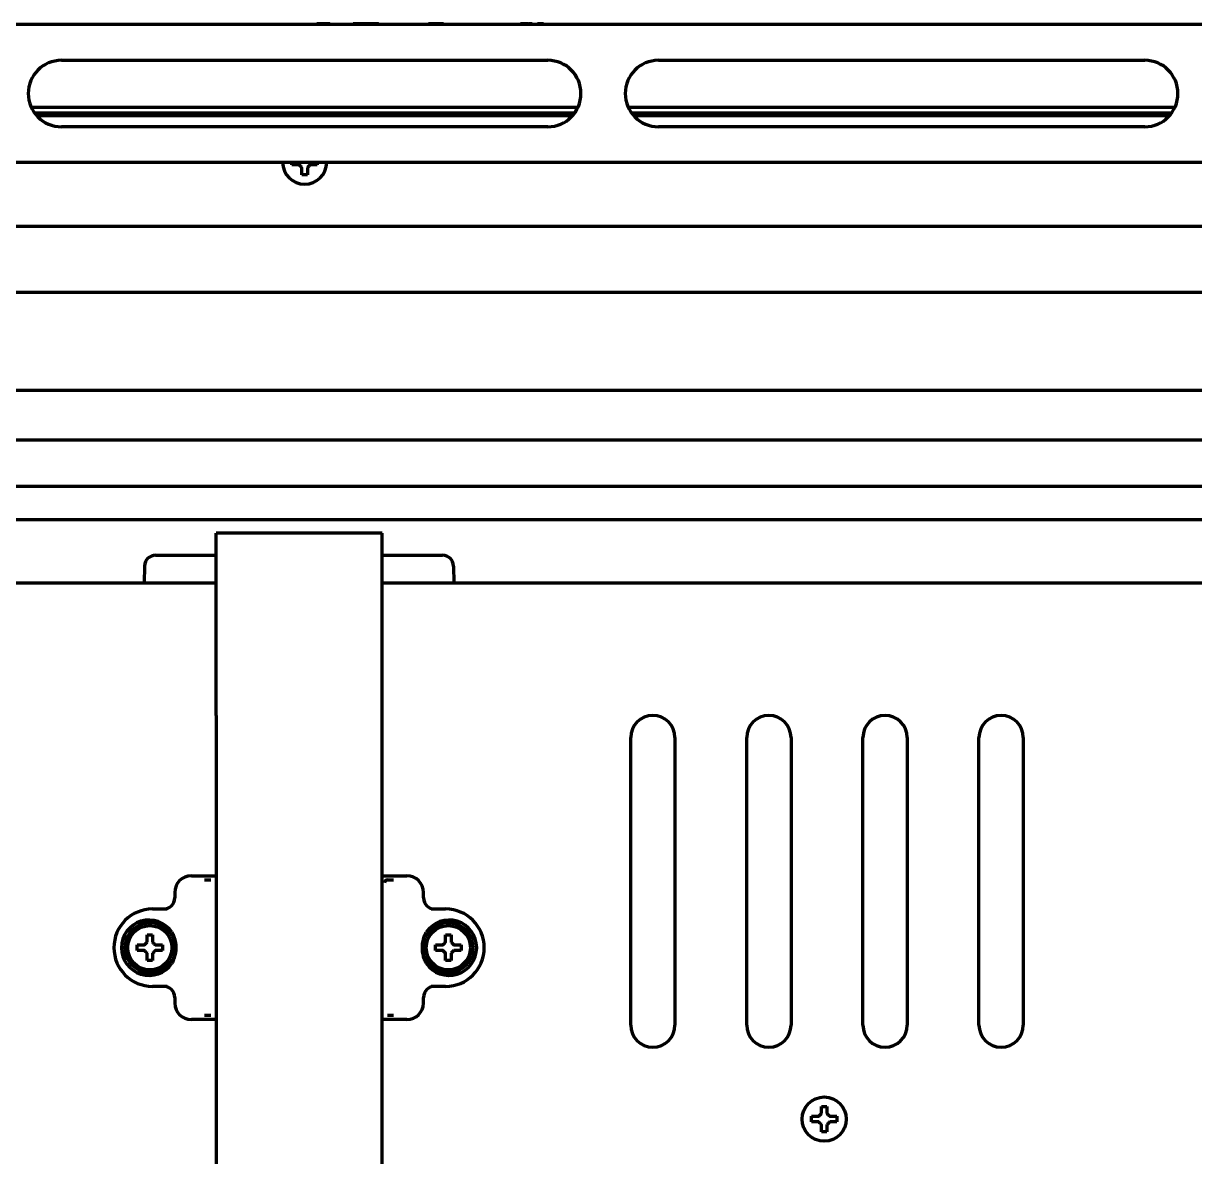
# Model space of a CAD drawing. Header units: inches. Extents: x -3077 to 7201, y 316 to 5463.
# Drawn here: x 3215 to 3426.9, y 5179.8 to 5384.8 of the extents above; entities that cross this region are included whole.
import ezdxf

# ---------------------------------------------------------------- set-up
doc = ezdxf.new("R2010")
doc.units = ezdxf.units.IN

msp = doc.modelspace()

# ---------------------------------------------------------------- linework, layer by layer
at = {"linetype": 'Continuous', "lineweight": 70}
for p, q in [((3538.85, 5384.63), (2992.85, 5384.63)), ((3218.01, 5384.63), (3218.01, 5384.73)), ((3219.81, 5384.63), (3219.81, 5384.73)), ((3222.26, 5384.63), (3222.26, 5384.73)), ((3222.52, 5384.63), (3222.52, 5384.73)), ((3223.87, 5384.63), (3223.87, 5384.73)), ((3226.83, 5384.63), (3226.83, 5384.73)), ((3227.21, 5384.63), (3227.21, 5384.73)), ((3228.41, 5384.8), (3228.41, 5384.63)), ((3228.76, 5384.63), (3228.76, 5384.8)), ((3230.99, 5384.63), (3230.99, 5384.73)), ((3231.85, 5384.8), (3231.85, 5384.63)), ((3234.39, 5384.63), (3234.39, 5384.73)), ((3237.77, 5384.63), (3237.77, 5384.73)), ((3238.22, 5384.63), (3238.22, 5384.73)), ((3248.69, 5384.63), (3248.69, 5384.8)), ((3259.94, 5384.63), (3259.94, 5384.8)), ((3263, 5384.8), (3263, 5384.63)), ((3265.85, 5384.63), (3265.85, 5384.63)), ((3268.05, 5384.63), (3268.05, 5384.73)), ((3270.4, 5384.63), (3270.4, 5384.73)), ((3274.66, 5384.63), (3274.66, 5384.73)), ((3276.51, 5384.63), (3276.51, 5384.73)), ((3278.99, 5384.63), (3278.99, 5384.73)), ((3279.2, 5384.63), (3279.2, 5384.73)), ((3280.11, 5384.8), (3280.11, 5384.63)), ((3284.06, 5384.63), (3284.06, 5384.8)), ((3284.49, 5384.8), (3284.49, 5384.63)), ((3287.11, 5384.63), (3287.11, 5384.73)), ((3287.3, 5384.63), (3287.3, 5384.8)), ((3288.29, 5384.63), (3288.29, 5384.73)), ((3290.98, 5384.63), (3290.98, 5384.73)), ((3296.32, 5384.63), (3296.32, 5384.8)), ((3297.02, 5384.63), (3297.02, 5384.73)), ((3297.22, 5384.63), (3297.22, 5384.73)), ((3302.5, 5384.63), (3302.5, 5384.8)), ((3302.64, 5384.63), (3302.64, 5384.8)), ((3304.3, 5384.8), (3304.3, 5384.63)), ((3304.88, 5384.63), (3304.88, 5384.73)), ((3305.64, 5384.63), (3305.64, 5384.73)), ((3305.69, 5384.63), (3305.69, 5384.73)), ((3306.32, 5384.63), (3306.32, 5384.73)), ((3306.41, 5384.73), (3306.41, 5384.63)), ((3307, 5384.63), (3307, 5384.73)), ((3308, 5384.63), (3308, 5384.73)), ((3308.42, 5384.63), (3308.42, 5384.73)), ((3308.44, 5384.63), (3308.44, 5384.73)), ((3309.08, 5384.73), (3309, 5384.73)), ((3309, 5384.63), (3309, 5384.73)), ((3309.08, 5384.63), (3309.08, 5384.73)), ((3322.41, 5384.63), (3322.41, 5384.8)), ((3324.69, 5384.8), (3324.69, 5384.63)), ((3326.51, 5384.63), (3326.51, 5384.73)), ((3327.9, 5384.63), (3327.9, 5384.73)), ((3328.33, 5384.63), (3328.33, 5384.73)), ((3330.78, 5384.63), (3330.78, 5384.8)), ((3333.55, 5384.63), (3333.55, 5384.8)), ((3355.31, 5384.63), (3355.31, 5384.8)), ((3221.85, 5378.13), (3309.85, 5378.13)), ((3329.85, 5378.13), (3417.85, 5378.13)), ((3216.4, 5369.63), (3315.3, 5369.63)), ((3324.39, 5369.63), (3423.3, 5369.63)), ((3216.98, 5368.63), (3314.72, 5368.63)), ((3217.38, 5368.13), (3314.32, 5368.13)), ((3324.97, 5368.63), (3422.72, 5368.63)), ((3325.38, 5368.13), (3422.32, 5368.13)), ((3309.85, 5366.13), (3221.85, 5366.13)), ((3417.85, 5366.13), (3329.85, 5366.13)), ((3538.85, 5359.63), (2992.85, 5359.63)), ((3263.55, 5359.23), (3263.55, 5359.63)), ((3268.15, 5359.63), (3268.15, 5359.23)), ((3013.72, 5348.13), (3517.98, 5348.13)), ((3546.13, 5336.13), (2985.57, 5336.13)), ((2959.09, 5318.48), (3572.62, 5318.48)), ((2947.56, 5309.48), (3584.13, 5309.48)), ((2934.29, 5301.08), (3595.41, 5301.08)), ((2936.36, 5295.08), (3593.34, 5295.08)), ((3249.85, 5259.63), (3249.85, 5292.63)), ((3279.85, 5292.63), (3249.85, 5292.63)), ((3279.85, 5259.63), (3279.85, 5292.63)), ((3238.9, 5288.63), (3243.9, 5288.63)), ((3243.9, 5288.63), (3249.85, 5288.63)), ((3279.85, 5288.63), (3285.8, 5288.63)), ((3285.8, 5288.63), (3290.8, 5288.63)), ((3236.91, 5286.66), (3236.85, 5283.63)), ((3292.8, 5286.66), (3292.85, 5283.63)), ((2936.36, 5283.63), (3249.86, 5283.63)), ((3279.85, 5283.63), (3593.34, 5283.63)), ((3249.85, 5259.63), (3249.85, 5108.63)), ((3279.85, 5108.63), (3279.85, 5259.63)), ((3324.85, 5203.63), (3324.85, 5255.63)), ((3332.85, 5255.63), (3332.85, 5203.63)), ((3345.85, 5203.63), (3345.85, 5255.63)), ((3353.85, 5255.63), (3353.85, 5203.63)), ((3366.85, 5203.63), (3366.85, 5255.63)), ((3374.85, 5255.63), (3374.85, 5203.63)), ((3387.85, 5203.63), (3387.85, 5255.63)), ((3395.85, 5255.63), (3395.85, 5203.63)), ((3245.36, 5230.63), (3249.85, 5230.63)), ((3247.75, 5229.89), (3248.88, 5229.89)), ((3279.85, 5230.63), (3284.34, 5230.63)), ((3280.82, 5229.89), (3281.95, 5229.89)), ((3242.35, 5227.64), (3242.35, 5226.63)), ((3287.35, 5226.63), (3287.35, 5227.64)), ((3238.35, 5224.63), (3240.97, 5224.63)), ((3288.74, 5224.63), (3291.35, 5224.63)), ((3235.55, 5217.63), (3235.55, 5218.13)), ((3235.55, 5217.13), (3235.55, 5217.63)), ((3240.15, 5218.13), (3240.15, 5217.63)), ((3240.15, 5217.63), (3240.15, 5217.13)), ((3289.55, 5217.63), (3289.55, 5218.13)), ((3289.55, 5217.13), (3289.55, 5217.63)), ((3294.15, 5218.13), (3294.15, 5217.63)), ((3294.15, 5217.63), (3294.15, 5217.13)), ((3240.97, 5210.63), (3238.35, 5210.63)), ((3291.35, 5210.63), (3288.74, 5210.63)), ((3242.35, 5208.63), (3242.35, 5207.62)), ((3287.35, 5207.62), (3287.35, 5208.63)), ((3249.85, 5204.63), (3245.36, 5204.63)), ((3248.88, 5205.37), (3247.75, 5205.37)), ((3284.34, 5204.63), (3279.85, 5204.63)), ((3281.95, 5205.37), (3280.82, 5205.37)), ((3357.55, 5186.63), (3357.55, 5187.13)), ((3362.15, 5187.13), (3362.15, 5186.63)), ((3357.55, 5186.13), (3357.55, 5186.63)), ((3362.15, 5186.63), (3362.15, 5186.13))]:
    msp.add_line(p, q, dxfattribs=at)
for centre in [(3237.85, 5217.63), (3291.85, 5217.63), (3359.85, 5186.63)]:
    msp.add_circle(centre, 4, dxfattribs=at)
for centre, radius, start, end in [((3221.85, 5372.13), 6, 90, 270), ((3309.85, 5372.13), 6, 270, 90), ((3329.85, 5372.13), 6, 90, 270), ((3417.85, 5372.13), 6, 270, 90), ((3265.85, 5359.73), 4, 181.4344, 358.5713), ((3238.9, 5286.63), 2, 90, 179), ((3290.8, 5286.63), 2, 1, 90), ((3328.85, 5255.63), 4, 0, 180), ((3349.85, 5255.63), 4, 0, 180), ((3370.85, 5255.63), 4, 0, 180), ((3391.85, 5255.63), 4, 0, 180), ((3238.35, 5217.63), 7, 90, 270), ((3291.35, 5217.63), 7, 270, 90), ((3237.72, 5217.63), 5, 34.3523, 325.6477), ((3237.85, 5217.63), 4.5, 34.3523, 325.6477), ((3291.98, 5217.63), 5, 214.3523, 145.6477), ((3291.85, 5217.63), 4.5, 214.3523, 145.6477), ((3328.85, 5203.63), 4, 180, 0), ((3349.85, 5203.63), 4, 180, 0), ((3370.85, 5203.63), 4, 180, 0), ((3391.85, 5203.63), 4, 180, 0)]:
    msp.add_arc(centre, radius, start, end, dxfattribs=at)
for centre, major_axis, ratio, start_param, end_param in [((3245.37, 5227.63), (2.89, -0.89), 0.993, 1.872734, 3.439565), ((3280.82, 5229.39), (0.248, 0.434), 0.9975, 0.520128, 2.088768), ((3284.33, 5227.63), (2.89, 0.89), 0.993, 5.985213, 7.552044), ((3240.34, 5226.63), (2.01, 0), 0.993605, 4.712389, 6.283185), ((3289.37, 5226.63), (2.01, 0), 0.993605, 3.141593, 4.712389), ((3240.34, 5208.63), (-2.01, 0), 0.993605, 3.141593, 4.712389), ((3289.37, 5208.63), (-2.01, 0), 0.993605, 4.712389, 6.283185), ((3245.37, 5207.63), (-2.89, -0.89), 0.993, 5.985213, 7.552044), ((3284.33, 5207.63), (-2.89, 0.89), 0.993, 1.872734, 3.439565)]:
    msp.add_ellipse(centre, major_axis=major_axis, ratio=ratio, start_param=start_param, end_param=end_param, dxfattribs=at)
for points, degree, knots in [([(3270.4, 5384.73), (3270.11, 5384.73), (3269.81, 5384.73), (3269.52, 5384.73), (3268.93, 5384.73), (3268.64, 5384.73), (3268.34, 5384.73), (3268.05, 5384.73)], 4, [0, 0, 0, 0, 0, 0.5, 0.5, 0.5, 1, 1, 1, 1, 1]), ([(3276.51, 5384.73), (3276.3, 5384.73), (3276.1, 5384.73), (3275.89, 5384.73), (3275.43, 5384.73), (3275.18, 5384.73), (3274.92, 5384.73), (3274.66, 5384.73)], 4, [0, 0, 0, 0, 0, 0.445686, 0.445686, 0.445686, 1, 1, 1, 1, 1]), ([(3278.99, 5384.73), (3278.68, 5384.73), (3278.37, 5384.73), (3278.06, 5384.73), (3277.44, 5384.73), (3277.13, 5384.73), (3276.82, 5384.73), (3276.51, 5384.73)], 4, [0, 0, 0, 0, 0, 0.5, 0.5, 0.5, 1, 1, 1, 1, 1]), ([(3290.98, 5384.73), (3290.53, 5384.73), (3290.08, 5384.73), (3289.18, 5384.73), (3288.73, 5384.73), (3288.29, 5384.73)], 3, [0, 0, 0, 0, 0.5, 0.5, 1, 1, 1, 1]), ([(3305.64, 5384.73), (3305.51, 5384.73), (3305.39, 5384.73), (3305.13, 5384.73), (3305.01, 5384.73), (3304.88, 5384.73)], 3, [0, 0, 0, 0, 0.5, 0.5, 1, 1, 1, 1]), ([(3305.69, 5384.73), (3305.68, 5384.73), (3305.67, 5384.73), (3305.66, 5384.73), (3305.65, 5384.73), (3305.64, 5384.73)], 3, [0, 0, 0, 0, 0.5, 0.5, 1, 1, 1, 1]), ([(3308.42, 5384.73), (3308.35, 5384.73), (3308.28, 5384.73), (3308.14, 5384.73), (3308.07, 5384.73), (3308, 5384.73)], 3, [0, 0, 0, 0, 0.5, 0.5, 1, 1, 1, 1]), ([(3308.44, 5384.73), (3308.44, 5384.73), (3308.43, 5384.73), (3308.43, 5384.73), (3308.43, 5384.73), (3308.42, 5384.73)], 3, [0, 0, 0, 0, 0.5, 0.5, 1, 1, 1, 1]), ([(3309, 5384.73), (3308.91, 5384.73), (3308.82, 5384.73), (3308.63, 5384.73), (3308.53, 5384.73), (3308.44, 5384.73)], 3, [0, 0, 0, 0, 0.5, 0.5, 1, 1, 1, 1]), ([(3265.35, 5357.43), (3265.35, 5357.63), (3265.35, 5357.84), (3265.35, 5358.17), (3265.35, 5358.28), (3265.35, 5358.5), (3265.35, 5358.61), (3265.35, 5358.73)], 3, [0, 0, 0, 0, 0.5, 0.5, 0.75, 0.75, 1, 1, 1, 1]), ([(3268.15, 5359.23), (3267.95, 5359.23), (3267.74, 5359.23), (3267.41, 5359.23), (3267.3, 5359.23), (3267.08, 5359.23), (3266.97, 5359.23), (3266.85, 5359.23)], 3, [0, 0, 0, 0, 0.5, 0.5, 0.75, 0.75, 1, 1, 1, 1]), ([(3238.35, 5219.93), (3238.35, 5219.73), (3238.35, 5219.52), (3238.35, 5219.19), (3238.35, 5219.08), (3238.35, 5218.86), (3238.35, 5218.75), (3238.35, 5218.63)], 3, [0, 0, 0, 0, 0.5, 0.5, 0.75, 0.75, 1, 1, 1, 1]), ([(3241.57, 5215.09), (3241.63, 5215.18), (3241.69, 5215.28), (3241.8, 5215.47), (3241.86, 5215.57), (3241.95, 5215.77), (3242, 5215.87), (3242.06, 5216.03), (3242.08, 5216.08), (3242.12, 5216.19), (3242.15, 5216.29), (3242.18, 5216.4), (3242.21, 5216.51), (3242.23, 5216.57), (3242.26, 5216.73), (3242.28, 5216.84), (3242.32, 5217.06), (3242.33, 5217.18), (3242.35, 5217.4), (3242.35, 5217.52), (3242.35, 5217.69), (3242.35, 5217.75), (3242.35, 5217.86), (3242.34, 5217.92), (3242.33, 5218.09), (3242.32, 5218.2), (3242.28, 5218.43), (3242.26, 5218.54), (3242.22, 5218.7), (3242.21, 5218.76), (3242.18, 5218.86), (3242.16, 5218.92), (3242.11, 5219.08), (3242.08, 5219.18), (3242, 5219.39), (3241.95, 5219.49), (3241.85, 5219.69), (3241.8, 5219.79), (3241.69, 5219.98), (3241.63, 5220.08), (3241.57, 5220.17)], 3, [0, 0, 0, 0, 0.0625, 0.0625, 0.125, 0.125, 0.1875, 0.1875, 0.21875, 0.21875, 0.25, 0.28125, 0.28125, 0.3125, 0.3125, 0.375, 0.375, 0.4375, 0.4375, 0.5, 0.5, 0.53125, 0.53125, 0.5625, 0.5625, 0.625, 0.625, 0.6875, 0.6875, 0.71875, 0.71875, 0.75, 0.75, 0.8125, 0.8125, 0.875, 0.875, 0.9375, 0.9375, 1, 1, 1, 1]), ([(3241.85, 5220.45), (3241.91, 5220.34), (3241.96, 5220.23), (3242.07, 5220.01), (3242.11, 5219.9), (3242.24, 5219.56), (3242.32, 5219.33), (3242.39, 5219.03), (3242.4, 5218.97), (3242.43, 5218.85), (3242.44, 5218.79), (3242.47, 5218.61), (3242.49, 5218.49), (3242.52, 5218.25), (3242.53, 5218.13), (3242.54, 5217.88), (3242.55, 5217.76), (3242.55, 5217.51), (3242.54, 5217.38), (3242.53, 5217.14), (3242.52, 5217.02), (3242.49, 5216.77), (3242.47, 5216.65), (3242.44, 5216.47), (3242.43, 5216.41), (3242.4, 5216.29), (3242.38, 5216.17), (3242.34, 5216.05), (3242.31, 5215.94), (3242.29, 5215.88), (3242.24, 5215.7), (3242.2, 5215.59), (3242.11, 5215.36), (3242.07, 5215.25), (3241.96, 5215.03), (3241.91, 5214.92), (3241.85, 5214.81)], 3, [0, 0, 0, 0, 0.0625, 0.0625, 0.125, 0.125, 0.25, 0.25, 0.28125, 0.28125, 0.3125, 0.3125, 0.375, 0.375, 0.4375, 0.4375, 0.5, 0.5, 0.5625, 0.5625, 0.625, 0.625, 0.6875, 0.6875, 0.71875, 0.71875, 0.75, 0.78125, 0.78125, 0.8125, 0.8125, 0.875, 0.875, 0.9375, 0.9375, 1, 1, 1, 1]), ([(3287.85, 5214.81), (3287.79, 5214.92), (3287.74, 5215.03), (3287.64, 5215.25), (3287.59, 5215.36), (3287.46, 5215.7), (3287.39, 5215.93), (3287.32, 5216.23), (3287.3, 5216.29), (3287.28, 5216.41), (3287.27, 5216.47), (3287.23, 5216.65), (3287.21, 5216.77), (3287.19, 5217.01), (3287.17, 5217.13), (3287.16, 5217.38), (3287.16, 5217.5), (3287.16, 5217.75), (3287.16, 5217.88), (3287.17, 5218.12), (3287.18, 5218.24), (3287.21, 5218.49), (3287.23, 5218.61), (3287.26, 5218.79), (3287.28, 5218.85), (3287.3, 5218.97), (3287.33, 5219.09), (3287.36, 5219.21), (3287.39, 5219.32), (3287.41, 5219.38), (3287.46, 5219.56), (3287.5, 5219.67), (3287.59, 5219.9), (3287.64, 5220.01), (3287.74, 5220.23), (3287.79, 5220.34), (3287.85, 5220.45)], 3, [0, 0, 0, 0, 0.0625, 0.0625, 0.125, 0.125, 0.25, 0.25, 0.28125, 0.28125, 0.3125, 0.3125, 0.375, 0.375, 0.4375, 0.4375, 0.5, 0.5, 0.5625, 0.5625, 0.625, 0.625, 0.6875, 0.6875, 0.71875, 0.71875, 0.75, 0.78125, 0.78125, 0.8125, 0.8125, 0.875, 0.875, 0.9375, 0.9375, 1, 1, 1, 1]), ([(3288.14, 5220.17), (3288.07, 5220.08), (3288.01, 5219.98), (3287.9, 5219.79), (3287.85, 5219.69), (3287.75, 5219.49), (3287.71, 5219.39), (3287.65, 5219.23), (3287.63, 5219.18), (3287.59, 5219.07), (3287.55, 5218.97), (3287.52, 5218.86), (3287.49, 5218.75), (3287.48, 5218.69), (3287.44, 5218.53), (3287.42, 5218.42), (3287.39, 5218.2), (3287.37, 5218.08), (3287.36, 5217.86), (3287.35, 5217.74), (3287.35, 5217.57), (3287.35, 5217.51), (3287.36, 5217.4), (3287.36, 5217.34), (3287.37, 5217.17), (3287.39, 5217.06), (3287.42, 5216.83), (3287.44, 5216.72), (3287.48, 5216.56), (3287.49, 5216.5), (3287.52, 5216.4), (3287.54, 5216.34), (3287.59, 5216.18), (3287.63, 5216.08), (3287.71, 5215.87), (3287.75, 5215.77), (3287.85, 5215.57), (3287.9, 5215.47), (3288.01, 5215.28), (3288.07, 5215.18), (3288.14, 5215.09)], 3, [0, 0, 0, 0, 0.0625, 0.0625, 0.125, 0.125, 0.1875, 0.1875, 0.21875, 0.21875, 0.25, 0.28125, 0.28125, 0.3125, 0.3125, 0.375, 0.375, 0.4375, 0.4375, 0.5, 0.5, 0.53125, 0.53125, 0.5625, 0.5625, 0.625, 0.625, 0.6875, 0.6875, 0.71875, 0.71875, 0.75, 0.75, 0.8125, 0.8125, 0.875, 0.875, 0.9375, 0.9375, 1, 1, 1, 1]), ([(3292.35, 5219.93), (3292.35, 5219.73), (3292.35, 5219.52), (3292.35, 5219.19), (3292.35, 5219.08), (3292.35, 5218.86), (3292.35, 5218.75), (3292.35, 5218.63)], 3, [0, 0, 0, 0, 0.5, 0.5, 0.75, 0.75, 1, 1, 1, 1]), ([(3235.55, 5218.13), (3235.76, 5218.13), (3235.96, 5218.13), (3236.29, 5218.13), (3236.4, 5218.13), (3236.62, 5218.13), (3236.74, 5218.13), (3236.85, 5218.13)], 3, [0, 0, 0, 0, 0.5, 0.5, 0.75, 0.75, 1, 1, 1, 1]), ([(3237.35, 5215.33), (3237.35, 5215.53), (3237.35, 5215.74), (3237.35, 5216.07), (3237.35, 5216.18), (3237.35, 5216.4), (3237.35, 5216.51), (3237.35, 5216.63)], 3, [0, 0, 0, 0, 0.5, 0.5, 0.75, 0.75, 1, 1, 1, 1]), ([(3240.15, 5217.13), (3239.95, 5217.13), (3239.74, 5217.13), (3239.41, 5217.13), (3239.3, 5217.13), (3239.08, 5217.13), (3238.97, 5217.13), (3238.85, 5217.13)], 3, [0, 0, 0, 0, 0.5, 0.5, 0.75, 0.75, 1, 1, 1, 1]), ([(3289.55, 5218.13), (3289.76, 5218.13), (3289.96, 5218.13), (3290.29, 5218.13), (3290.4, 5218.13), (3290.62, 5218.13), (3290.74, 5218.13), (3290.85, 5218.13)], 3, [0, 0, 0, 0, 0.5, 0.5, 0.75, 0.75, 1, 1, 1, 1]), ([(3291.35, 5215.33), (3291.35, 5215.53), (3291.35, 5215.74), (3291.35, 5216.07), (3291.35, 5216.18), (3291.35, 5216.4), (3291.35, 5216.51), (3291.35, 5216.63)], 3, [0, 0, 0, 0, 0.5, 0.5, 0.75, 0.75, 1, 1, 1, 1]), ([(3294.15, 5217.13), (3293.95, 5217.13), (3293.74, 5217.13), (3293.41, 5217.13), (3293.3, 5217.13), (3293.08, 5217.13), (3292.97, 5217.13), (3292.85, 5217.13)], 3, [0, 0, 0, 0, 0.5, 0.5, 0.75, 0.75, 1, 1, 1, 1]), ([(3360.35, 5188.93), (3360.35, 5188.73), (3360.35, 5188.52), (3360.35, 5188.19), (3360.35, 5188.08), (3360.35, 5187.86), (3360.35, 5187.75), (3360.35, 5187.63)], 3, [0, 0, 0, 0, 0.5, 0.5, 0.75, 0.75, 1, 1, 1, 1]), ([(3357.55, 5187.13), (3357.76, 5187.13), (3357.96, 5187.13), (3358.29, 5187.13), (3358.4, 5187.13), (3358.62, 5187.13), (3358.74, 5187.13), (3358.85, 5187.13)], 3, [0, 0, 0, 0, 0.5, 0.5, 0.75, 0.75, 1, 1, 1, 1]), ([(3359.35, 5184.33), (3359.35, 5184.53), (3359.35, 5184.74), (3359.35, 5185.07), (3359.35, 5185.18), (3359.35, 5185.4), (3359.35, 5185.51), (3359.35, 5185.63)], 3, [0, 0, 0, 0, 0.5, 0.5, 0.75, 0.75, 1, 1, 1, 1]), ([(3362.15, 5186.13), (3361.95, 5186.13), (3361.74, 5186.13), (3361.41, 5186.13), (3361.3, 5186.13), (3361.08, 5186.13), (3360.97, 5186.13), (3360.85, 5186.13)], 3, [0, 0, 0, 0, 0.5, 0.5, 0.75, 0.75, 1, 1, 1, 1])]:
    msp.add_open_spline(points, degree=degree, knots=knots, dxfattribs=at)
for points, weights, degree, knots in [([(3279.2, 5384.73), (3279.19, 5384.73), (3279.19, 5384.73), (3279.18, 5384.73), (3279.16, 5384.73), (3279.15, 5384.73), (3279.13, 5384.73), (3279.1, 5384.73), (3279.08, 5384.73), (3279.07, 5384.73), (3279.04, 5384.73), (3279.03, 5384.73), (3279.01, 5384.73), (3278.99, 5384.73), (3278.99, 5384.73), (3278.99, 5384.73), (3278.99, 5384.73), (3278.99, 5384.73), (3278.99, 5384.73), (3278.99, 5384.73), (3278.99, 5384.73)], [0.500060786338, 0.500060786338, 0.500060786338, 0.500060786338, 0.500055877945, 0.500054241814, 0.500055877945, 0.500059979791, 0.500059710942, 0.500059979791, 0.500060139876, 0.500059924388, 0.500060139876, 0.500044676411, 0.500039306435, 0.500044676411, 0.500060786338, 0.500060786338, 0.500060786338, 0.500060786338, 0.500060786338], 4, [0, 0, 0, 0, 0, 0.046603, 0.046603, 0.046603, 0.225989, 0.225989, 0.225989, 0.470421, 0.470421, 0.470421, 0.707753, 0.707753, 0.707753, 0.840889, 0.840889, 0.840889, 0.840889, 1, 1, 1, 1, 1]), ([(3306.32, 5384.73), (3306.32, 5384.73), (3306.32, 5384.73), (3306.31, 5384.73), (3306.31, 5384.73), (3306.3, 5384.73), (3306.28, 5384.73), (3306.26, 5384.73), (3306.23, 5384.73), (3306.2, 5384.73), (3306.14, 5384.73), (3306.07, 5384.73), (3305.9, 5384.73), (3305.79, 5384.73), (3305.69, 5384.73)], [0.500151228861, 0.4999289487, 0.499951703463, 0.500219493152, 0.47562565834, 0.47562565834, 0.500219493152, 0.479696140891, 0.479696140891, 0.500219493152, 0.500030182143, 0.500030182143, 0.500219493152, 0.500219493152, 0.500219493152], 3, [0, 0, 0, 0, 0.211241, 0.211241, 0.211241, 0.308706, 0.308706, 0.308706, 0.40485, 0.40485, 0.40485, 0.634555, 0.634555, 1, 1, 1, 1]), ([(3307, 5384.73), (3306.9, 5384.73), (3306.8, 5384.73), (3306.66, 5384.73), (3306.63, 5384.73), (3306.56, 5384.73), (3306.53, 5384.73), (3306.47, 5384.73), (3306.45, 5384.73), (3306.42, 5384.73), (3306.41, 5384.73), (3306.41, 5384.73), (3306.41, 5384.73)], [0.500006319012, 0.500006319012, 0.500006319012, 0.499675873131, 0.499675873131, 0.499157159944, 0.499157159944, 0.498919649512, 0.498919649512, 0.500006319012, 0.443892118509, 0.443892118509, 0.500006319012], 3, [0, 0, 0, 0, 0.484473, 0.484473, 0.670336, 0.670336, 0.828748, 0.828748, 0.946908, 0.946908, 0.946908, 1, 1, 1, 1])]:
    msp.add_rational_spline(points, weights, degree=degree, knots=knots, dxfattribs=at)
for points in [[(3264.85, 5359.23), (3264.8, 5359.23), (3264.69, 5359.23), (3264.53, 5359.23), (3264.37, 5359.23), (3264.21, 5359.23), (3264.06, 5359.23), (3263.91, 5359.23), (3263.74, 5359.23), (3263.62, 5359.23), (3263.55, 5359.23)], [(3265.35, 5358.73), (3265.33, 5358.76), (3265.27, 5358.81), (3265.2, 5358.88), (3265.13, 5358.95), (3265.06, 5359.02), (3264.99, 5359.09), (3264.92, 5359.16), (3264.88, 5359.21), (3264.85, 5359.23)], [(3266.85, 5359.23), (3266.83, 5359.21), (3266.78, 5359.16), (3266.71, 5359.09), (3266.64, 5359.02), (3266.57, 5358.94), (3266.5, 5358.87), (3266.42, 5358.8), (3266.38, 5358.75), (3266.35, 5358.73)], [(3266.35, 5358.73), (3266.35, 5358.68), (3266.35, 5358.57), (3266.35, 5358.41), (3266.35, 5358.25), (3266.35, 5358.09), (3266.35, 5357.94), (3266.35, 5357.78), (3266.35, 5357.62), (3266.35, 5357.49), (3266.35, 5357.43)], [(3266.35, 5357.43), (3266.19, 5357.43), (3265.85, 5357.43), (3265.52, 5357.43), (3265.35, 5357.43)], [(3236.85, 5218.13), (3236.88, 5218.15), (3236.92, 5218.2), (3236.99, 5218.27), (3237.07, 5218.34), (3237.14, 5218.42), (3237.21, 5218.49), (3237.28, 5218.56), (3237.33, 5218.61), (3237.35, 5218.63)], [(3237.35, 5218.63), (3237.35, 5218.68), (3237.35, 5218.79), (3237.35, 5218.95), (3237.35, 5219.11), (3237.35, 5219.27), (3237.35, 5219.42), (3237.35, 5219.58), (3237.35, 5219.74), (3237.35, 5219.87), (3237.35, 5219.93)], [(3237.35, 5219.93), (3237.52, 5219.93), (3237.85, 5219.93), (3238.19, 5219.93), (3238.35, 5219.93)], [(3238.35, 5218.63), (3238.38, 5218.6), (3238.43, 5218.55), (3238.5, 5218.48), (3238.57, 5218.41), (3238.65, 5218.34), (3238.71, 5218.27), (3238.78, 5218.2), (3238.83, 5218.15), (3238.85, 5218.13)], [(3290.85, 5218.13), (3290.88, 5218.15), (3290.92, 5218.2), (3290.99, 5218.27), (3291.07, 5218.34), (3291.14, 5218.42), (3291.21, 5218.49), (3291.28, 5218.56), (3291.33, 5218.61), (3291.35, 5218.63)], [(3291.35, 5218.63), (3291.35, 5218.68), (3291.35, 5218.79), (3291.35, 5218.95), (3291.35, 5219.11), (3291.35, 5219.27), (3291.35, 5219.42), (3291.35, 5219.58), (3291.35, 5219.74), (3291.35, 5219.87), (3291.35, 5219.93)], [(3291.35, 5219.93), (3291.52, 5219.93), (3291.85, 5219.93), (3292.19, 5219.93), (3292.35, 5219.93)], [(3292.35, 5218.63), (3292.38, 5218.6), (3292.43, 5218.55), (3292.5, 5218.48), (3292.57, 5218.41), (3292.65, 5218.34), (3292.71, 5218.27), (3292.78, 5218.2), (3292.83, 5218.15), (3292.85, 5218.13)], [(3236.85, 5217.13), (3236.8, 5217.13), (3236.69, 5217.13), (3236.53, 5217.13), (3236.37, 5217.13), (3236.21, 5217.13), (3236.06, 5217.13), (3235.91, 5217.13), (3235.74, 5217.13), (3235.62, 5217.13), (3235.55, 5217.13)], [(3237.35, 5216.63), (3237.33, 5216.66), (3237.27, 5216.71), (3237.2, 5216.78), (3237.13, 5216.85), (3237.06, 5216.92), (3236.99, 5216.99), (3236.92, 5217.06), (3236.88, 5217.11), (3236.85, 5217.13)], [(3238.85, 5217.13), (3238.83, 5217.11), (3238.78, 5217.06), (3238.71, 5216.99), (3238.64, 5216.92), (3238.57, 5216.84), (3238.5, 5216.77), (3238.42, 5216.7), (3238.38, 5216.65), (3238.35, 5216.63)], [(3238.35, 5216.63), (3238.35, 5216.58), (3238.35, 5216.47), (3238.35, 5216.31), (3238.35, 5216.15), (3238.35, 5215.99), (3238.35, 5215.84), (3238.35, 5215.68), (3238.35, 5215.52), (3238.35, 5215.39), (3238.35, 5215.33)], [(3238.85, 5218.13), (3238.91, 5218.13), (3239.01, 5218.13), (3239.18, 5218.13), (3239.34, 5218.13), (3239.49, 5218.13), (3239.64, 5218.13), (3239.8, 5218.13), (3239.96, 5218.13), (3240.09, 5218.13), (3240.15, 5218.13)], [(3290.85, 5217.13), (3290.8, 5217.13), (3290.69, 5217.13), (3290.53, 5217.13), (3290.37, 5217.13), (3290.21, 5217.13), (3290.06, 5217.13), (3289.91, 5217.13), (3289.74, 5217.13), (3289.62, 5217.13), (3289.55, 5217.13)], [(3291.35, 5216.63), (3291.33, 5216.66), (3291.27, 5216.71), (3291.2, 5216.78), (3291.13, 5216.85), (3291.06, 5216.92), (3290.99, 5216.99), (3290.92, 5217.06), (3290.88, 5217.11), (3290.85, 5217.13)], [(3292.85, 5217.13), (3292.83, 5217.11), (3292.78, 5217.06), (3292.71, 5216.99), (3292.64, 5216.92), (3292.57, 5216.84), (3292.5, 5216.77), (3292.42, 5216.7), (3292.38, 5216.65), (3292.35, 5216.63)], [(3292.35, 5216.63), (3292.35, 5216.58), (3292.35, 5216.47), (3292.35, 5216.31), (3292.35, 5216.15), (3292.35, 5215.99), (3292.35, 5215.84), (3292.35, 5215.68), (3292.35, 5215.52), (3292.35, 5215.39), (3292.35, 5215.33)], [(3292.85, 5218.13), (3292.91, 5218.13), (3293.01, 5218.13), (3293.18, 5218.13), (3293.34, 5218.13), (3293.49, 5218.13), (3293.64, 5218.13), (3293.8, 5218.13), (3293.96, 5218.13), (3294.09, 5218.13), (3294.15, 5218.13)], [(3238.35, 5215.33), (3238.19, 5215.33), (3237.85, 5215.33), (3237.52, 5215.33), (3237.35, 5215.33)], [(3292.35, 5215.33), (3292.19, 5215.33), (3291.85, 5215.33), (3291.52, 5215.33), (3291.35, 5215.33)], [(3359.35, 5187.63), (3359.35, 5187.68), (3359.35, 5187.79), (3359.35, 5187.95), (3359.35, 5188.11), (3359.35, 5188.27), (3359.35, 5188.42), (3359.35, 5188.58), (3359.35, 5188.74), (3359.35, 5188.87), (3359.35, 5188.93)], [(3359.35, 5188.93), (3359.52, 5188.93), (3359.85, 5188.93), (3360.19, 5188.93), (3360.35, 5188.93)], [(3358.85, 5187.13), (3358.88, 5187.15), (3358.92, 5187.2), (3358.99, 5187.27), (3359.07, 5187.34), (3359.14, 5187.42), (3359.21, 5187.49), (3359.28, 5187.56), (3359.33, 5187.61), (3359.35, 5187.63)], [(3360.35, 5187.63), (3360.38, 5187.6), (3360.43, 5187.55), (3360.5, 5187.48), (3360.57, 5187.41), (3360.65, 5187.34), (3360.71, 5187.27), (3360.78, 5187.2), (3360.83, 5187.15), (3360.85, 5187.13)], [(3360.85, 5187.13), (3360.91, 5187.13), (3361.01, 5187.13), (3361.18, 5187.13), (3361.34, 5187.13), (3361.49, 5187.13), (3361.64, 5187.13), (3361.8, 5187.13), (3361.96, 5187.13), (3362.09, 5187.13), (3362.15, 5187.13)], [(3358.85, 5186.13), (3358.8, 5186.13), (3358.69, 5186.13), (3358.53, 5186.13), (3358.37, 5186.13), (3358.21, 5186.13), (3358.06, 5186.13), (3357.91, 5186.13), (3357.74, 5186.13), (3357.62, 5186.13), (3357.55, 5186.13)], [(3359.35, 5185.63), (3359.33, 5185.66), (3359.27, 5185.71), (3359.2, 5185.78), (3359.13, 5185.85), (3359.06, 5185.92), (3358.99, 5185.99), (3358.92, 5186.06), (3358.88, 5186.11), (3358.85, 5186.13)], [(3360.85, 5186.13), (3360.83, 5186.11), (3360.78, 5186.06), (3360.71, 5185.99), (3360.64, 5185.92), (3360.57, 5185.84), (3360.5, 5185.77), (3360.42, 5185.7), (3360.38, 5185.65), (3360.35, 5185.63)], [(3360.35, 5185.63), (3360.35, 5185.58), (3360.35, 5185.47), (3360.35, 5185.31), (3360.35, 5185.15), (3360.35, 5184.99), (3360.35, 5184.84), (3360.35, 5184.68), (3360.35, 5184.52), (3360.35, 5184.39), (3360.35, 5184.33)], [(3360.35, 5184.33), (3360.19, 5184.33), (3359.85, 5184.33), (3359.52, 5184.33), (3359.35, 5184.33)]]:
    msp.add_open_spline(points, degree=3, dxfattribs=at)

doc.saveas('drawing.dxf')
